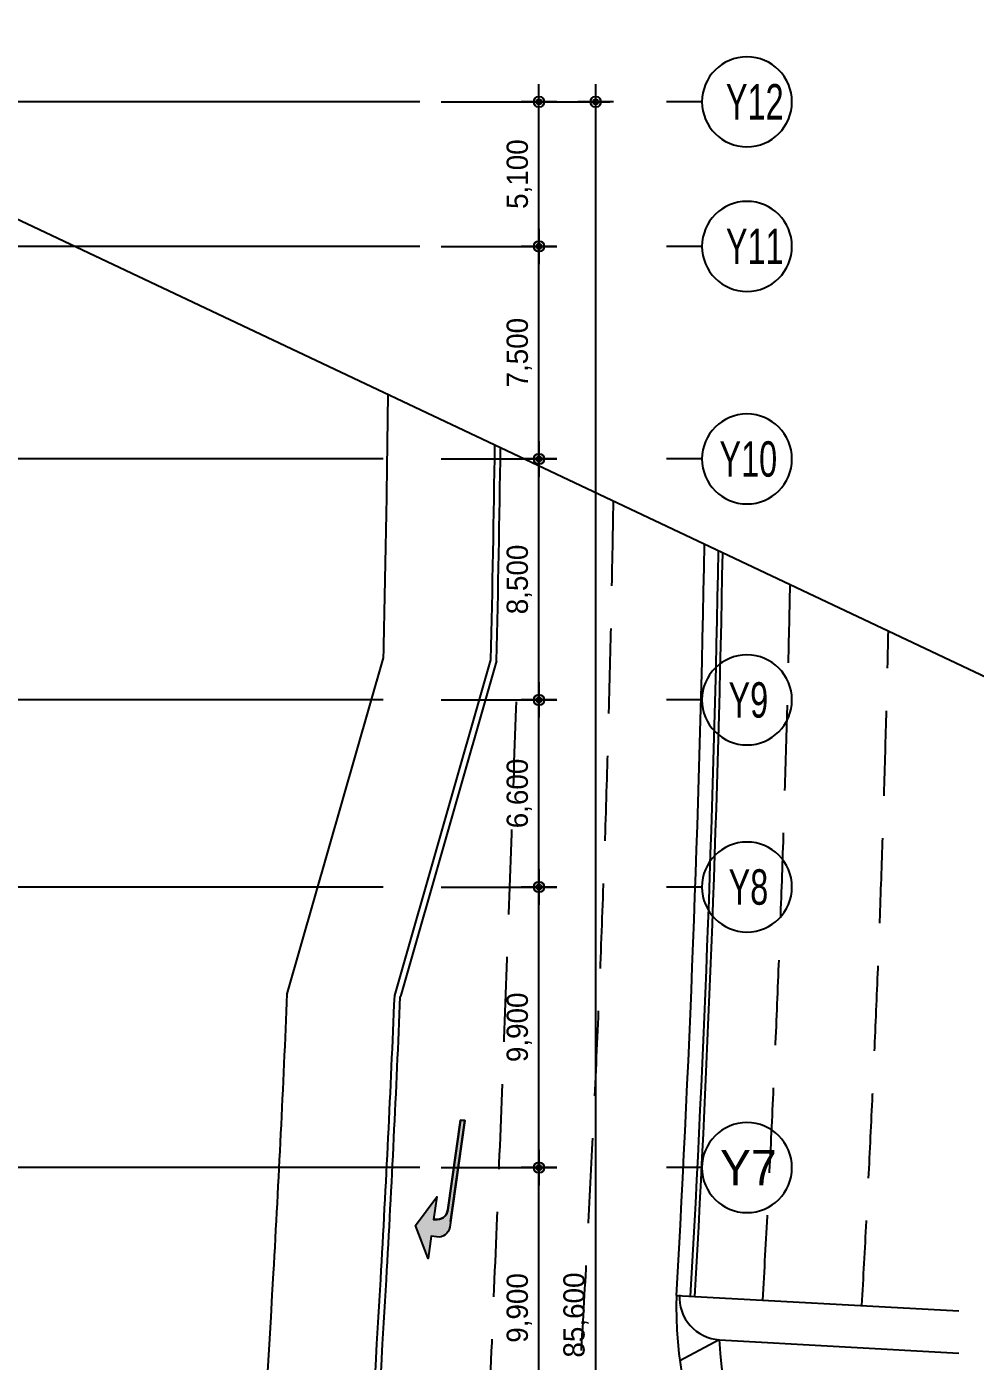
# Model space of a CAD drawing. Header units: metres. Extents: x 630750 to 860239, y 578133 to 726633.
# Drawn here: x 783110 to 816580, y 652478 to 699561 of the extents above; entities that cross this region are included whole.
import ezdxf
from ezdxf.enums import TextEntityAlignment as Align

# ---------------------------------------------------------------- set-up
doc = ezdxf.new("R2010")
doc.units = ezdxf.units.M
doc.linetypes.add('DASHED4', pattern=[4.5, 3, -1.5])
doc.layers.get('Defpoints').update_dxf_attribs({"color": 8})
for name, color, linetype in [('4box', 4, 'Continuous'), ('_보도', 7, 'Continuous'), ('A-DIM', 7, 'Continuous'), ('A-ETC-ROAD', 71, 'Continuous'), ('A-ETC-ROAD-STRP', 251, 'Continuous'), ('A-GRID-DIMS', 14, 'Continuous'), ('A-HAT', 8, 'Continuous'), ('A-HAT-253', 253, 'Continuous'), ('DIM', 7, 'Continuous'), ('HYUN', 7, 'Continuous'), ('utype_옹벽', 3, 'Continuous')]:
    doc.layers.add(name, color=color, linetype=linetype)
doc.layers.add('A-CEN-1', color=1, linetype='Continuous', plot=False)
doc.styles.add('TEXT(돋음)', font='')
doc.styles.add('돋움', font='')
doc.styles.get('TEXT(돋음)').set_extended_font_data('Dotum')
doc.styles.get('돋움').set_extended_font_data('Dotum')
doc.dimstyles.new('DIM250', dxfattribs={"dimscale": 250, "dimtxt": 3, "dimasz": 1, "dimexe": 2, "dimexo": 3, "dimgap": 1, "dimtad": 1, "dimdec": 0, "dimzin": 0, "dimdsep": 46, "dimlunit": 6, "dimtxsty": 'TEXT(돋음)', "dimblk": 'Z_DOT', "dimcen": 2.5, "dimdle": 2, "dimclrd": 256, "dimclre": 256, "dimclrt": 3, "dimadec": 0, "dimazin": 0, "dimtfac": 1, "dimtdec": 0, "dimtix": 1, "dimtmove": 2, "dimatfit": 3, "dimldrblk": 'Z_DOT', "dimfxl": 1, "dimtolj": 1, "dimtzin": 0, "dimarcsym": 0})

# ---------------------------------------------------------------- blocks, each defined once
blk = doc.blocks.new('중간 단면 대지')
at = {"layer": 'A-HAT-253'}
blk.add_hatch(color=256, dxfattribs=at).paths.add_polyline_path([(1007833, 373639), (1007635, 373667), (1007523, 372875), (1007083, 374048), (1007831, 375053), (1007719, 374261), (1007768, 374254, 0.414214), (1008220, 374594), (1008668, 377763), (1008816, 377742), (1008313, 374181), (1008285, 373979, -0.414214)])
blk.add_hatch(color=256, dxfattribs=at).paths.add_polyline_path([(1007833, 373639), (1007635, 373667), (1007523, 372875), (1007083, 374048), (1007831, 375053), (1007719, 374261), (1007768, 374254, 0.414214), (1008220, 374594), (1008668, 377763), (1008816, 377742), (1008313, 374181), (1008285, 373979, -0.414214)])
at = {"layer": '4box', "color": 8}
blk.add_lwpolyline([(1016389, 371598, 0.414214), (1017802, 370016)], format="xyb", dxfattribs=at)
blk.add_lwpolyline([(1016389, 371598, 0.414214), (1017802, 370016)], format="xyb", dxfattribs=at)
blk.add_lwpolyline([(1017802, 370016), (1026251, 369539)], dxfattribs=at)
blk.add_arc((1031066, 370771), 13300, 183.2508, 248.7777, dxfattribs=at)
at = {"layer": '_보도', "color": 7, "ltscale": 10}
for points in [[(1009937, 393969, 0.002732), (1010079, 401486, 0.002732)], [(1006053, 372140, 0.003647), (1006543, 382120)], [(1006053, 372140, 0.003647), (1006543, 382120)]]:
    blk.add_lwpolyline(points, format="xyb", dxfattribs=at)
blk.add_lwpolyline([(1009937, 393969), (1006545, 382124)], dxfattribs=at)
blk.add_lwpolyline([(1009937, 393969), (1006545, 382124)], dxfattribs=at)
blk.add_arc((324071, 410896), 683083, 352.660946, 356.746723, dxfattribs=at)
at = {"layer": 'A-ETC-ROAD', "color": 7, "ltscale": 10, "flags": 128}
blk.add_lwpolyline([(1006101, 403366, -0.0034), (1005938, 394067), (1002544, 382214, -0.003623), (1002059, 372358, -0.018188), (997465, 323185), (979693, 311483)], format="xyb", dxfattribs=at)
at = {"layer": 'A-ETC-ROAD', "color": 7, "ltscale": 10}
for points in [[(1009937, 393969, 0.002732), (1010079, 401486, 0.002732)], [(1016289, 371603, 0.237093), (1021600, 360096)]]:
    blk.add_lwpolyline(points, format="xyb", dxfattribs=at)
blk.add_arc((324071, 410896), 683083, 352.660946, 356.746723, dxfattribs=at)
at = {"layer": 'A-ETC-ROAD-STRP', "ltscale": 1000}
blk.add_line((1016403, 369285), (1017787, 370017), dxfattribs=at)
at = {"layer": 'A-ETC-ROAD-STRP', "linetype": 'DASHED4', "ltscale": 1000, "flags": 128}
for points in [[(1014052, 399608, -0.010808), (1012925, 369719, -0.021679), (1012881, 325879)], [(1019333, 371413, 0.009045), (1020299, 396654, 0.009045)], [(1022828, 371222, 0.008484), (1023765, 395016, 0.008484)], [(1022828, 371222, 0.008484), (1023765, 395016, 0.008484)], [(1009044, 353548, 0.003482), (1010684, 393855, 0.003647)]]:
    blk.add_lwpolyline(points, format="xyb", dxfattribs=at)
at = {"layer": 'A-HAT'}
blk.add_lwpolyline([(1005853, 372151, 0.003656), (1006344, 382152), (1009737, 394000, 0.002756), (1009880, 401579, 0.002756)], format="xyb", dxfattribs=at)
blk.add_arc((324071, 410896), 682883, 352.660946, 356.746723, dxfattribs=at)
at = {"layer": 'A-HAT-253'}
blk.add_lwpolyline([(1008313, 374181), (1008816, 377742), (1008668, 377763), (1008220, 374594, -0.414214), (1007768, 374254), (1007719, 374261), (1007768, 374254, 0.414214), (1008220, 374594), (1008668, 377763), (1008816, 377742), (1008285, 373979, -0.414214), (1007833, 373639), (1007635, 373667), (1007523, 372875), (1007083, 374048), (1007831, 375053), (1007719, 374261)], format="xyb", dxfattribs=at)
blk.add_lwpolyline([(1008313, 374181), (1008816, 377742), (1008668, 377763), (1008220, 374594, -0.414214), (1007768, 374254), (1007719, 374261), (1007768, 374254, 0.414214), (1008220, 374594), (1008668, 377763), (1008816, 377742), (1008285, 373979, -0.414214), (1007833, 373639), (1007635, 373667), (1007523, 372875), (1007083, 374048), (1007831, 375053), (1007719, 374261)], format="xyb", dxfattribs=at)
at = {"layer": 'utype_옹벽', "color": 8}
for points in [[(1016288, 371579, 0.009539), (1017276, 398083, 0.009539)], [(1016288, 371579, 0.009539), (1017276, 398083, 0.009539)], [(1016787, 371552, 0.009457), (1017772, 397849, 0.009457)], [(1016787, 371552, 0.009457), (1017772, 397849, 0.009457)], [(1016937, 371544, 0.009433), (1017920, 397779, 0.009433)], [(1016937, 371544, 0.009433), (1017920, 397779, 0.009433)]]:
    blk.add_lwpolyline(points, format="xyb", dxfattribs=at)
blk.add_lwpolyline([(1016288, 371579), (1026251, 371034)], dxfattribs=at)
blk = doc.blocks.new('Z_DOT')
at = {"layer": 'DIM', "color": 7}
for p, q in [((0, -2.5), (0, 2.5)), ((-2.5, 0), (2.5, 0))]:
    blk.add_line(p, q, dxfattribs=at)
for radius in [0.75, 0.375]:
    blk.add_circle((0, 0), radius, dxfattribs=at)
blk = doc.blocks.new('*D80')
at = {"layer": 'A-DIM', "lineweight": -2, "transparency": 16777216}
for p, q in [((797736, 696910), (803686, 696910)), ((803186, 611560), (803186, 696660)), ((797736, 611310), (803686, 611310))]:
    blk.add_line(p, q, dxfattribs=at)
at = {"layer": 'Defpoints', "color": 0, "transparency": 16777216}
for p in [(796986, 696910), (803186, 696910), (796986, 611310)]:
    blk.add_point(p, dxfattribs=at)
at = {"layer": 'A-DIM', "lineweight": -2, "transparency": 16777216, "xscale": 250, "yscale": 250, "zscale": 250}
for p, rotation in [((803186, 696910), 90), ((803186, 611310), 270)]:
    blk.add_blockref('Z_DOT', p, dxfattribs=dict(at, rotation=rotation))
at = {"layer": 'A-DIM', "color": 3, "transparency": 16777216, "insert": (802489, 654110), "char_height": 750, "attachment_point": 5, "rotation": 90, "style": 'TEXT(돋음)'}
blk.add_mtext('\\A1;85,600', dxfattribs=at)
blk = doc.blocks.new('*D84')
at = {"layer": 'A-DIM', "lineweight": -2, "transparency": 16777216}
for p, q in [((797736, 659310), (801686, 659310)), ((801186, 649660), (801186, 659060)), ((797736, 649410), (801686, 649410))]:
    blk.add_line(p, q, dxfattribs=at)
at = {"layer": 'Defpoints', "color": 0, "transparency": 16777216}
for p in [(796986, 659310), (801186, 659310), (796986, 649410)]:
    blk.add_point(p, dxfattribs=at)
at = {"layer": 'A-DIM', "lineweight": -2, "transparency": 16777216, "xscale": 250, "yscale": 250, "zscale": 250}
for p, rotation in [((801186, 659310), 90), ((801186, 649410), 270)]:
    blk.add_blockref('Z_DOT', p, dxfattribs=dict(at, rotation=rotation))
at = {"layer": 'A-DIM', "color": 3, "transparency": 16777216, "insert": (800489, 654360), "char_height": 750, "attachment_point": 5, "rotation": 90, "style": 'TEXT(돋음)'}
blk.add_mtext('\\A1;9,900', dxfattribs=at)
blk = doc.blocks.new('*D85')
at = {"layer": 'A-DIM', "lineweight": -2, "transparency": 16777216}
for p, q in [((797736, 669210), (801686, 669210)), ((801186, 659560), (801186, 668960)), ((797736, 659310), (801686, 659310))]:
    blk.add_line(p, q, dxfattribs=at)
at = {"layer": 'Defpoints', "color": 0, "transparency": 16777216}
for p in [(796986, 669210), (801186, 669210), (796986, 659310)]:
    blk.add_point(p, dxfattribs=at)
at = {"layer": 'A-DIM', "lineweight": -2, "transparency": 16777216, "xscale": 250, "yscale": 250, "zscale": 250}
for p, rotation in [((801186, 669210), 90), ((801186, 659310), 270)]:
    blk.add_blockref('Z_DOT', p, dxfattribs=dict(at, rotation=rotation))
at = {"layer": 'A-DIM', "color": 3, "transparency": 16777216, "insert": (800489, 664260), "char_height": 750, "attachment_point": 5, "rotation": 90, "style": 'TEXT(돋음)'}
blk.add_mtext('\\A1;9,900', dxfattribs=at)
blk = doc.blocks.new('*D86')
at = {"layer": 'A-DIM', "lineweight": -2, "transparency": 16777216}
for p, q in [((797736, 675810), (801686, 675810)), ((801186, 669460), (801186, 675560)), ((797736, 669210), (801686, 669210))]:
    blk.add_line(p, q, dxfattribs=at)
at = {"layer": 'Defpoints', "color": 0, "transparency": 16777216}
for p in [(796986, 675810), (801186, 675810), (796986, 669210)]:
    blk.add_point(p, dxfattribs=at)
at = {"layer": 'A-DIM', "lineweight": -2, "transparency": 16777216, "xscale": 250, "yscale": 250, "zscale": 250}
for p, rotation in [((801186, 675810), 90), ((801186, 669210), 270)]:
    blk.add_blockref('Z_DOT', p, dxfattribs=dict(at, rotation=rotation))
at = {"layer": 'A-DIM', "color": 3, "transparency": 16777216, "insert": (800489, 672510), "char_height": 750, "attachment_point": 5, "rotation": 90, "style": 'TEXT(돋음)'}
blk.add_mtext('\\A1;6,600', dxfattribs=at)
blk = doc.blocks.new('*D87')
at = {"layer": 'A-DIM', "lineweight": -2, "transparency": 16777216}
for p, q in [((797736, 684310), (801686, 684310)), ((801186, 676060), (801186, 684060)), ((797736, 675810), (801686, 675810))]:
    blk.add_line(p, q, dxfattribs=at)
at = {"layer": 'Defpoints', "color": 0, "transparency": 16777216}
for p in [(796986, 684310), (801186, 684310), (796986, 675810)]:
    blk.add_point(p, dxfattribs=at)
at = {"layer": 'A-DIM', "lineweight": -2, "transparency": 16777216, "xscale": 250, "yscale": 250, "zscale": 250}
for p, rotation in [((801186, 684310), 90), ((801186, 675810), 270)]:
    blk.add_blockref('Z_DOT', p, dxfattribs=dict(at, rotation=rotation))
at = {"layer": 'A-DIM', "color": 3, "transparency": 16777216, "insert": (800489, 680060), "char_height": 750, "attachment_point": 5, "rotation": 90, "style": 'TEXT(돋음)'}
blk.add_mtext('\\A1;8,500', dxfattribs=at)
blk = doc.blocks.new('*D88')
at = {"layer": 'A-DIM', "lineweight": -2, "transparency": 16777216}
for p, q in [((797736, 691810), (801686, 691810)), ((801186, 684560), (801186, 691560)), ((797736, 684310), (801686, 684310))]:
    blk.add_line(p, q, dxfattribs=at)
at = {"layer": 'Defpoints', "color": 0, "transparency": 16777216}
for p in [(796986, 691810), (801186, 691810), (796986, 684310)]:
    blk.add_point(p, dxfattribs=at)
at = {"layer": 'A-DIM', "lineweight": -2, "transparency": 16777216, "xscale": 250, "yscale": 250, "zscale": 250}
for p, rotation in [((801186, 691810), 90), ((801186, 684310), 270)]:
    blk.add_blockref('Z_DOT', p, dxfattribs=dict(at, rotation=rotation))
at = {"layer": 'A-DIM', "color": 3, "transparency": 16777216, "insert": (800489, 688060), "char_height": 750, "attachment_point": 5, "rotation": 90, "style": 'TEXT(돋음)'}
blk.add_mtext('\\A1;7,500', dxfattribs=at)
blk = doc.blocks.new('*D89')
at = {"layer": 'A-DIM', "lineweight": -2, "transparency": 16777216}
for p, q in [((797736, 696910), (801686, 696910)), ((801186, 692060), (801186, 696660)), ((797736, 691810), (801686, 691810))]:
    blk.add_line(p, q, dxfattribs=at)
at = {"layer": 'Defpoints', "color": 0, "transparency": 16777216}
for p in [(796986, 696910), (801186, 696910), (796986, 691810)]:
    blk.add_point(p, dxfattribs=at)
at = {"layer": 'A-DIM', "lineweight": -2, "transparency": 16777216, "xscale": 250, "yscale": 250, "zscale": 250}
for p, rotation in [((801186, 696910), 90), ((801186, 691810), 270)]:
    blk.add_blockref('Z_DOT', p, dxfattribs=dict(at, rotation=rotation))
at = {"layer": 'A-DIM', "color": 3, "transparency": 16777216, "insert": (800489, 694360), "char_height": 750, "attachment_point": 5, "rotation": 90, "style": 'TEXT(돋음)'}
blk.add_mtext('\\A1;5,100', dxfattribs=at)
blk = doc.blocks.new('주열마킹')
blk.add_line((0, 5), (0, 0))
blk.add_circle((0, 11.35), 6.35)
at = {"color": 3, "style": '돋움'}
blk.add_attdef('NO', text='', height=5, dxfattribs=at).set_placement((0, 11.35), align=Align.MIDDLE_CENTER)

msp = doc.modelspace()

# ---------------------------------------------------------------- linework, layer by layer
at = {"layer": 'A-CEN-1', "linetype": 'Continuous', "ltscale": 0.1}
for p, q in [((796986.3, 696910.2, 0), (728504.4, 696910.2, 0)), ((796986.3, 691810.2, 0), (728504.4, 691810.2, 0)), ((796986.3, 659310.2, 0), (715754.4, 659310.2, 0))]:
    msp.add_line(p, q, dxfattribs=at)
at = {"layer": 'A-CEN-1', "linetype": 'Continuous'}
for p, q in [((795684.4, 691810.2, 0), (657202.6, 691810.2, 0)), ((795684.4, 684310.2, 0), (657202.6, 684310.2, 0)), ((795684.4, 675810.2, 0), (657202.6, 675810.2, 0)), ((795684.4, 669210.2, 0), (657202.6, 669210.2, 0)), ((795684.4, 659310.2, 0), (657202.6, 659310.2, 0))]:
    msp.add_line(p, q, dxfattribs=at)
at = {"layer": 'A-DIM', "elevation": 0}
msp.add_lwpolyline([(763507.5, 701879.7), (780970.1, 693625.2), (780595.3, 692712.9), (782176.5, 694144.9), (781813.4, 693226.6), (818500, 675885.1)], dxfattribs=at)

# ---------------------------------------------------------------- block references
at = {"layer": 'A-GRID-DIMS'}
ref = msp.add_blockref('주열마킹', (805686.4, 696910.2, 0), dxfattribs=dict(at, xscale=-250.0000000006985, yscale=250, zscale=250, rotation=269.9999997677735))
ref.add_attrib('NO', 'Y12', dxfattribs={"layer": '0', "color": 3, "height": 1250, "rotation": 360, "style": '돋움', "width": 0.7}).set_placement((808799.3, 696910.2, 0), align=Align.MIDDLE_CENTER)
ref = msp.add_blockref('주열마킹', (805686.4, 691810.2, 0), dxfattribs=dict(at, xscale=-250.0000000006985, yscale=250, zscale=250, rotation=269.9999997677735))
ref.add_attrib('NO', 'Y11', dxfattribs={"layer": '0', "color": 3, "height": 1250, "rotation": 360, "style": '돋움', "width": 0.7}).set_placement((808799.3, 691810.2, 0), align=Align.MIDDLE_CENTER)
ref = msp.add_blockref('주열마킹', (805686.4, 684310.2, 0), dxfattribs=dict(at, xscale=-250.0000000006985, yscale=250, zscale=250, rotation=269.9999997677735))
ref.add_attrib('NO', 'Y10', dxfattribs={"layer": '0', "color": 3, "height": 1250, "rotation": 360, "style": '돋움', "width": 0.7}).set_placement((808570.2, 684310.2, 0), align=Align.MIDDLE_CENTER)
ref = msp.add_blockref('주열마킹', (805686.3, 675810.2, 0), dxfattribs=dict(at, xscale=-250.0000000006985, yscale=250, zscale=250, rotation=269.9999997677735))
ref.add_attrib('NO', 'Y9', dxfattribs={"layer": '0', "color": 3, "height": 1250, "rotation": 360, "style": '돋움', "width": 0.7}).set_placement((808572.5, 675810.2, 0), align=Align.MIDDLE_CENTER)
ref = msp.add_blockref('주열마킹', (805686.3, 669210.2, 0), dxfattribs=dict(at, xscale=-250.0000000006985, yscale=250, zscale=250, rotation=269.9999997677735))
ref.add_attrib('NO', 'Y8', dxfattribs={"layer": '0', "color": 3, "height": 1250, "rotation": 360, "style": '돋움', "width": 0.7}).set_placement((808574.9, 669210.2, 0), align=Align.MIDDLE_CENTER)
ref = msp.add_blockref('주열마킹', (805686.3, 659310.2, 0), dxfattribs=dict(at, xscale=-250.0000000006985, yscale=250, zscale=250, rotation=269.9999997677735))
ref.add_attrib('NO', 'Y7', dxfattribs={"layer": '0', "color": 3, "height": 1250, "rotation": 360, "style": '돋움'}).set_placement((808572.5, 659310.2, 0), align=Align.MIDDLE_CENTER)
at = {"layer": 'HYUN'}
msp.add_blockref('중간 단면 대지', (-210250, 283225.3, 0), dxfattribs=at)

# ---------------------------------------------------------------- dimensions: what is measured, and where the dimension line sits
at = {"layer": 'A-DIM'}
for base, p1, p2, picture, middle in [((803186.3, 696910.2, 0), (796986.3, 611310.2, 0), (796986.3, 696910.2, 0), '*D80', (802488.5, 654110.2, 0)), ((801186.3, 696910.2, 0), (796986.3, 691810.2, 0), (796986.3, 696910.2, 0), '*D89', (800488.5, 694360.2, 0)), ((801186.3, 691810.2, 0), (796986.3, 684310.2, 0), (796986.3, 691810.2, 0), '*D88', (800488.5, 688060.2, 0)), ((801186.3, 684310.2, 0), (796986.3, 675810.2, 0), (796986.3, 684310.2, 0), '*D87', (800488.5, 680060.2, 0)), ((801186.3, 675810.2, 0), (796986.3, 669210.2, 0), (796986.3, 675810.2, 0), '*D86', (800488.5, 672510.2, 0)), ((801186.3, 669210.2, 0), (796986.3, 659310.2, 0), (796986.3, 669210.2, 0), '*D85', (800488.5, 664260.2, 0)), ((801186.3, 659310.2, 0), (796986.3, 649410.2, 0), (796986.3, 659310.2, 0), '*D84', (800488.5, 654360.2, 0))]:
    dim = msp.add_linear_dim(base=base, p1=p1, p2=p2, angle=90, dimstyle='DIM250', dxfattribs=at)
    dim.commit()
    dim.dimension.update_dxf_attribs({"geometry": picture, "text_midpoint": middle})

doc.saveas('drawing.dxf')
